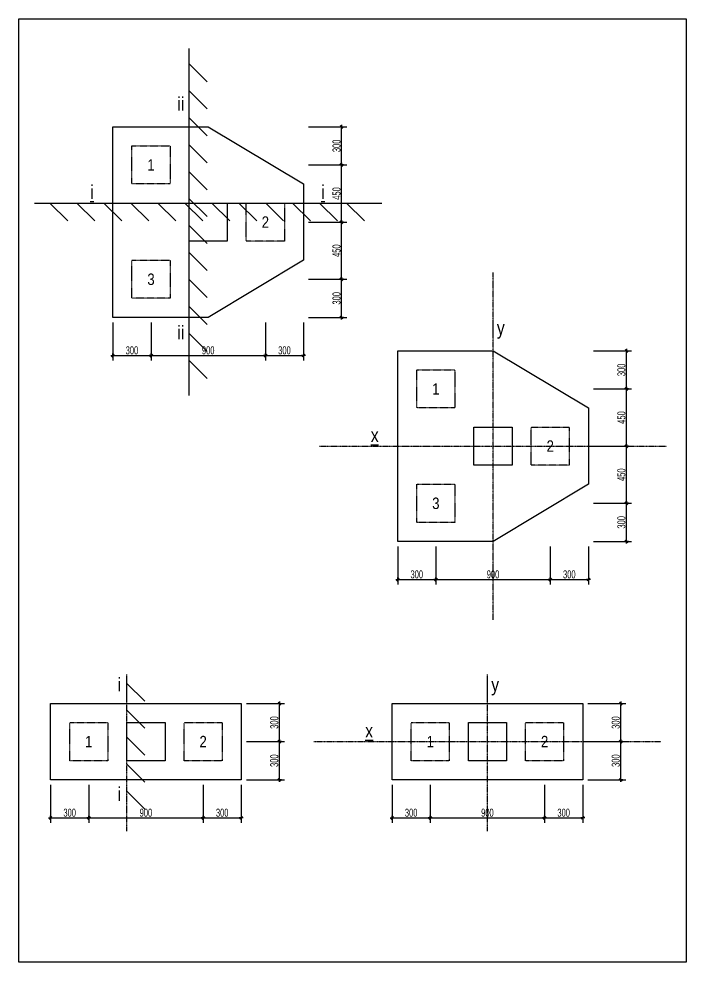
# Model space of a CAD drawing. Extents: x -79995 to 347433, y -157641 to 104789.
# Drawn here: x 322005 to 327255, y 25190 to 32615 of the extents above; entities that cross this region are included whole.
import ezdxf
from ezdxf.enums import TextEntityAlignment as Align

# ---------------------------------------------------------------- set-up
doc = ezdxf.new("R2010")
doc.units = 0
doc.linetypes.add('CENTER', pattern=[50.8, 31.75, -6.35, 6.35, -6.35])
doc.linetypes.add('HIDDEN2', pattern=[0.1875, 0.125, -0.0625])
doc.layers.get('DEFPOINTS').update_dxf_attribs({"linetype": 'CONTINUOUS'})
doc.layers.add('DIM', color=1, linetype='CONTINUOUS')
doc.layers.add('TEXT', color=7, linetype='CONTINUOUS')
doc.styles.add('ARIAL', font='', dxfattribs={"width": 0.75})
doc.styles.add('VNARIALH', font='', dxfattribs={"width": 0.75})
doc.styles.get('ARIAL').set_extended_font_data('RD Arial Narrow E')
doc.styles.get('VNARIALH').set_extended_font_data('RD Arial NarrowH')
doc.dimstyles.new('DIM11', dxfattribs={"dimtxt": 63, "dimasz": 10.5, "dimexe": 40, "dimexo": 40, "dimgap": 7.875, "dimtad": 1, "dimdec": 0, "dimzin": 0, "dimdsep": 46, "dimtxsty": 'ARIAL', "dimblk": 'GACHCHEO', "dimcen": 0.09, "dimclre": 1, "dimclrt": 2, "dimadec": 0, "dimazin": 0, "dimtfac": 1, "dimtdec": 4, "dimtmove": 0, "dimatfit": 0, "dimldrblk": 'GACHCHEO', "dimfxl": 1, "dimtolj": 1, "dimtzin": 0, "dimarcsym": 0})

# ---------------------------------------------------------------- blocks, each defined once
blk = doc.blocks.new('GACHCHEO')
at = {"layer": 'DIM'}
for p, q in [((1.5, 0), (-1.5, 0)), ((0, 1.5), (0, -1.5))]:
    blk.add_line(p, q, dxfattribs=at)
at = {"layer": 'DIM', "color": 3}
blk.add_line((-1, -1), (1, 1), dxfattribs=at)
blk = doc.blocks.new('*D1797')
at = {"layer": 'DEFPOINTS', "color": 0, "transparency": 16777216}
for p in [(324985.6, 28501.7), (325285.6, 28501.7), (325285.6, 28201.7)]:
    blk.add_point(p, dxfattribs=at)
at = {"layer": 'TEXT', "color": 1, "lineweight": -2, "transparency": 16777216}
for p, q in [((324985.6, 28461.7), (324985.6, 28161.7)), ((325285.6, 28461.7), (325285.6, 28161.7))]:
    blk.add_line(p, q, dxfattribs=at)
at = {"layer": 'TEXT', "color": 0, "lineweight": -2, "transparency": 16777216}
blk.add_line((324996.1, 28201.7), (325275.1, 28201.7), dxfattribs=at)
at = {"layer": 'TEXT', "color": 0, "lineweight": -2, "transparency": 16777216, "xscale": 10.5, "yscale": 10.5, "zscale": 10.5, "rotation": 180}
blk.add_blockref('GACHCHEO', (324985.6, 28201.7), dxfattribs=at)
at = {"layer": 'TEXT', "color": 0, "lineweight": -2, "transparency": 16777216, "xscale": 10.5, "yscale": 10.5, "zscale": 10.5}
blk.add_blockref('GACHCHEO', (325285.6, 28201.7), dxfattribs=at)
at = {"layer": 'TEXT', "color": 2, "transparency": 16777216, "insert": (325135.6, 28241.8), "char_height": 63, "attachment_point": 5, "style": 'ARIAL'}
blk.add_mtext('\\A1;300', dxfattribs=at)
blk = doc.blocks.new('*D1798')
at = {"layer": 'DEFPOINTS', "color": 0, "transparency": 16777216}
for p in [(325285.6, 28501.7), (326185.6, 28501.7), (326185.6, 28201.7)]:
    blk.add_point(p, dxfattribs=at)
at = {"layer": 'TEXT', "color": 1, "lineweight": -2, "transparency": 16777216}
for p, q in [((325285.6, 28461.7), (325285.6, 28161.7)), ((326185.6, 28461.7), (326185.6, 28161.7))]:
    blk.add_line(p, q, dxfattribs=at)
at = {"layer": 'TEXT', "color": 0, "lineweight": -2, "transparency": 16777216}
blk.add_line((325296.1, 28201.7), (326175.1, 28201.7), dxfattribs=at)
at = {"layer": 'TEXT', "color": 0, "lineweight": -2, "transparency": 16777216, "xscale": 10.5, "yscale": 10.5, "zscale": 10.5, "rotation": 180}
blk.add_blockref('GACHCHEO', (325285.6, 28201.7), dxfattribs=at)
at = {"layer": 'TEXT', "color": 0, "lineweight": -2, "transparency": 16777216, "xscale": 10.5, "yscale": 10.5, "zscale": 10.5}
blk.add_blockref('GACHCHEO', (326185.6, 28201.7), dxfattribs=at)
at = {"layer": 'TEXT', "color": 2, "transparency": 16777216, "insert": (325735.6, 28241.8), "char_height": 63, "attachment_point": 5, "style": 'ARIAL'}
blk.add_mtext('\\A1;900', dxfattribs=at)
blk = doc.blocks.new('*D1799')
at = {"layer": 'DEFPOINTS', "color": 0, "transparency": 16777216}
for p in [(326185.6, 28501.7), (326485.6, 28501.7), (326485.6, 28201.7)]:
    blk.add_point(p, dxfattribs=at)
at = {"layer": 'TEXT', "color": 1, "lineweight": -2, "transparency": 16777216}
for p, q in [((326185.6, 28461.7), (326185.6, 28161.7)), ((326485.6, 28461.7), (326485.6, 28161.7))]:
    blk.add_line(p, q, dxfattribs=at)
at = {"layer": 'TEXT', "color": 0, "lineweight": -2, "transparency": 16777216}
blk.add_line((326196.1, 28201.7), (326475.1, 28201.7), dxfattribs=at)
at = {"layer": 'TEXT', "color": 0, "lineweight": -2, "transparency": 16777216, "xscale": 10.5, "yscale": 10.5, "zscale": 10.5, "rotation": 180}
blk.add_blockref('GACHCHEO', (326185.6, 28201.7), dxfattribs=at)
at = {"layer": 'TEXT', "color": 0, "lineweight": -2, "transparency": 16777216, "xscale": 10.5, "yscale": 10.5, "zscale": 10.5}
blk.add_blockref('GACHCHEO', (326485.6, 28201.7), dxfattribs=at)
at = {"layer": 'TEXT', "color": 2, "transparency": 16777216, "insert": (326335.6, 28241.8), "char_height": 63, "attachment_point": 5, "style": 'ARIAL'}
blk.add_mtext('\\A1;300', dxfattribs=at)
blk = doc.blocks.new('*D1800')
at = {"layer": 'DEFPOINTS', "color": 0, "transparency": 16777216}
for p in [(326485.6, 28801.7), (326785.6, 28801.7), (326485.6, 28501.7)]:
    blk.add_point(p, dxfattribs=at)
at = {"layer": 'TEXT', "color": 1, "lineweight": -2, "transparency": 16777216}
for p, q in [((326525.6, 28801.7), (326825.6, 28801.7)), ((326525.6, 28501.7), (326825.6, 28501.7))]:
    blk.add_line(p, q, dxfattribs=at)
at = {"layer": 'TEXT', "color": 0, "lineweight": -2, "transparency": 16777216}
blk.add_line((326785.6, 28512.2), (326785.6, 28791.2), dxfattribs=at)
at = {"layer": 'TEXT', "color": 0, "lineweight": -2, "transparency": 16777216, "xscale": 10.5, "yscale": 10.5, "zscale": 10.5}
for p, rotation in [((326785.6, 28801.7), 90), ((326785.6, 28501.7), 270)]:
    blk.add_blockref('GACHCHEO', p, dxfattribs=dict(at, rotation=rotation))
at = {"layer": 'TEXT', "color": 2, "transparency": 16777216, "insert": (326745.6, 28651.7), "char_height": 63, "attachment_point": 5, "rotation": 90, "style": 'ARIAL'}
blk.add_mtext('\\A1;300', dxfattribs=at)
blk = doc.blocks.new('*D1801')
at = {"layer": 'DEFPOINTS', "color": 0, "transparency": 16777216}
for p in [(326485.6, 29251.7), (326785.6, 29251.7), (326485.6, 28801.7)]:
    blk.add_point(p, dxfattribs=at)
at = {"layer": 'TEXT', "color": 1, "lineweight": -2, "transparency": 16777216}
for p, q in [((326525.6, 29251.7), (326825.6, 29251.7)), ((326525.6, 28801.7), (326825.6, 28801.7))]:
    blk.add_line(p, q, dxfattribs=at)
at = {"layer": 'TEXT', "color": 0, "lineweight": -2, "transparency": 16777216}
blk.add_line((326785.6, 28812.2), (326785.6, 29241.2), dxfattribs=at)
at = {"layer": 'TEXT', "color": 0, "lineweight": -2, "transparency": 16777216, "xscale": 10.5, "yscale": 10.5, "zscale": 10.5}
for p, rotation in [((326785.6, 29251.7), 90), ((326785.6, 28801.7), 270)]:
    blk.add_blockref('GACHCHEO', p, dxfattribs=dict(at, rotation=rotation))
at = {"layer": 'TEXT', "color": 2, "transparency": 16777216, "insert": (326745.6, 29026.7), "char_height": 63, "attachment_point": 5, "rotation": 90, "style": 'ARIAL'}
blk.add_mtext('\\A1;450', dxfattribs=at)
blk = doc.blocks.new('*D1802')
at = {"layer": 'DEFPOINTS', "color": 0, "transparency": 16777216}
for p in [(326485.6, 29701.7), (326785.6, 29701.7), (326485.6, 29251.7)]:
    blk.add_point(p, dxfattribs=at)
at = {"layer": 'TEXT', "color": 1, "lineweight": -2, "transparency": 16777216}
for p, q in [((326525.6, 29701.7), (326825.6, 29701.7)), ((326525.6, 29251.7), (326825.6, 29251.7))]:
    blk.add_line(p, q, dxfattribs=at)
at = {"layer": 'TEXT', "color": 0, "lineweight": -2, "transparency": 16777216}
blk.add_line((326785.6, 29262.2), (326785.6, 29691.2), dxfattribs=at)
at = {"layer": 'TEXT', "color": 0, "lineweight": -2, "transparency": 16777216, "xscale": 10.5, "yscale": 10.5, "zscale": 10.5}
for p, rotation in [((326785.6, 29701.7), 90), ((326785.6, 29251.7), 270)]:
    blk.add_blockref('GACHCHEO', p, dxfattribs=dict(at, rotation=rotation))
at = {"layer": 'TEXT', "color": 2, "transparency": 16777216, "insert": (326745.6, 29476.7), "char_height": 63, "attachment_point": 5, "rotation": 90, "style": 'ARIAL'}
blk.add_mtext('\\A1;450', dxfattribs=at)
blk = doc.blocks.new('*D1803')
at = {"layer": 'DEFPOINTS', "color": 0, "transparency": 16777216}
for p in [(326485.6, 30001.7), (326785.6, 30001.7), (326485.6, 29701.7)]:
    blk.add_point(p, dxfattribs=at)
at = {"layer": 'TEXT', "color": 1, "lineweight": -2, "transparency": 16777216}
for p, q in [((326525.6, 30001.7), (326825.6, 30001.7)), ((326525.6, 29701.7), (326825.6, 29701.7))]:
    blk.add_line(p, q, dxfattribs=at)
at = {"layer": 'TEXT', "color": 0, "lineweight": -2, "transparency": 16777216}
blk.add_line((326785.6, 29712.2), (326785.6, 29991.2), dxfattribs=at)
at = {"layer": 'TEXT', "color": 0, "lineweight": -2, "transparency": 16777216, "xscale": 10.5, "yscale": 10.5, "zscale": 10.5}
for p, rotation in [((326785.6, 30001.7), 90), ((326785.6, 29701.7), 270)]:
    blk.add_blockref('GACHCHEO', p, dxfattribs=dict(at, rotation=rotation))
at = {"layer": 'TEXT', "color": 2, "transparency": 16777216, "insert": (326745.6, 29851.7), "char_height": 63, "attachment_point": 5, "rotation": 90, "style": 'ARIAL'}
blk.add_mtext('\\A1;300', dxfattribs=at)
blk = doc.blocks.new('*D1804')
at = {"layer": 'DEFPOINTS', "color": 0, "transparency": 16777216}
for p in [(322744.5, 30265.2), (323044.5, 30265.2), (323044.5, 29965.2)]:
    blk.add_point(p, dxfattribs=at)
at = {"layer": 'TEXT', "color": 1, "lineweight": -2, "transparency": 16777216}
for p, q in [((322744.5, 30225.2), (322744.5, 29925.2)), ((323044.5, 30225.2), (323044.5, 29925.2))]:
    blk.add_line(p, q, dxfattribs=at)
at = {"layer": 'TEXT', "color": 0, "lineweight": -2, "transparency": 16777216}
blk.add_line((322755, 29965.2), (323034, 29965.2), dxfattribs=at)
at = {"layer": 'TEXT', "color": 0, "lineweight": -2, "transparency": 16777216, "xscale": 10.5, "yscale": 10.5, "zscale": 10.5, "rotation": 180}
blk.add_blockref('GACHCHEO', (322744.5, 29965.2), dxfattribs=at)
at = {"layer": 'TEXT', "color": 0, "lineweight": -2, "transparency": 16777216, "xscale": 10.5, "yscale": 10.5, "zscale": 10.5}
blk.add_blockref('GACHCHEO', (323044.5, 29965.2), dxfattribs=at)
at = {"layer": 'TEXT', "color": 2, "transparency": 16777216, "insert": (322894.5, 30005.2), "char_height": 63, "attachment_point": 5, "style": 'ARIAL'}
blk.add_mtext('\\A1;300', dxfattribs=at)
blk = doc.blocks.new('*D1805')
at = {"layer": 'DEFPOINTS', "color": 0, "transparency": 16777216}
for p in [(323044.5, 30265.2), (323944.5, 30265.2), (323944.5, 29965.2)]:
    blk.add_point(p, dxfattribs=at)
at = {"layer": 'TEXT', "color": 1, "lineweight": -2, "transparency": 16777216}
for p, q in [((323044.5, 30225.2), (323044.5, 29925.2)), ((323944.5, 30225.2), (323944.5, 29925.2))]:
    blk.add_line(p, q, dxfattribs=at)
at = {"layer": 'TEXT', "color": 0, "lineweight": -2, "transparency": 16777216}
blk.add_line((323055, 29965.2), (323934, 29965.2), dxfattribs=at)
at = {"layer": 'TEXT', "color": 0, "lineweight": -2, "transparency": 16777216, "xscale": 10.5, "yscale": 10.5, "zscale": 10.5, "rotation": 180}
blk.add_blockref('GACHCHEO', (323044.5, 29965.2), dxfattribs=at)
at = {"layer": 'TEXT', "color": 0, "lineweight": -2, "transparency": 16777216, "xscale": 10.5, "yscale": 10.5, "zscale": 10.5}
blk.add_blockref('GACHCHEO', (323944.5, 29965.2), dxfattribs=at)
at = {"layer": 'TEXT', "color": 2, "transparency": 16777216, "insert": (323494.5, 30005.2), "char_height": 63, "attachment_point": 5, "style": 'ARIAL'}
blk.add_mtext('\\A1;900', dxfattribs=at)
blk = doc.blocks.new('*D1806')
at = {"layer": 'DEFPOINTS', "color": 0, "transparency": 16777216}
for p in [(323944.5, 30265.2), (324244.5, 30265.2), (324244.5, 29965.2)]:
    blk.add_point(p, dxfattribs=at)
at = {"layer": 'TEXT', "color": 1, "lineweight": -2, "transparency": 16777216}
for p, q in [((323944.5, 30225.2), (323944.5, 29925.2)), ((324244.5, 30225.2), (324244.5, 29925.2))]:
    blk.add_line(p, q, dxfattribs=at)
at = {"layer": 'TEXT', "color": 0, "lineweight": -2, "transparency": 16777216}
blk.add_line((323955, 29965.2), (324234, 29965.2), dxfattribs=at)
at = {"layer": 'TEXT', "color": 0, "lineweight": -2, "transparency": 16777216, "xscale": 10.5, "yscale": 10.5, "zscale": 10.5, "rotation": 180}
blk.add_blockref('GACHCHEO', (323944.5, 29965.2), dxfattribs=at)
at = {"layer": 'TEXT', "color": 0, "lineweight": -2, "transparency": 16777216, "xscale": 10.5, "yscale": 10.5, "zscale": 10.5}
blk.add_blockref('GACHCHEO', (324244.5, 29965.2), dxfattribs=at)
at = {"layer": 'TEXT', "color": 2, "transparency": 16777216, "insert": (324094.5, 30005.2), "char_height": 63, "attachment_point": 5, "style": 'ARIAL'}
blk.add_mtext('\\A1;300', dxfattribs=at)
blk = doc.blocks.new('*D1807')
at = {"layer": 'DEFPOINTS', "color": 0, "transparency": 16777216}
for p in [(324244.5, 30565.2), (324544.5, 30565.2), (324244.5, 30265.2)]:
    blk.add_point(p, dxfattribs=at)
at = {"layer": 'TEXT', "color": 1, "lineweight": -2, "transparency": 16777216}
for p, q in [((324284.5, 30565.2), (324584.5, 30565.2)), ((324284.5, 30265.2), (324584.5, 30265.2))]:
    blk.add_line(p, q, dxfattribs=at)
at = {"layer": 'TEXT', "color": 0, "lineweight": -2, "transparency": 16777216}
blk.add_line((324544.5, 30275.7), (324544.5, 30554.7), dxfattribs=at)
at = {"layer": 'TEXT', "color": 0, "lineweight": -2, "transparency": 16777216, "xscale": 10.5, "yscale": 10.5, "zscale": 10.5}
for p, rotation in [((324544.5, 30565.2), 90), ((324544.5, 30265.2), 270)]:
    blk.add_blockref('GACHCHEO', p, dxfattribs=dict(at, rotation=rotation))
at = {"layer": 'TEXT', "color": 2, "transparency": 16777216, "insert": (324504.4, 30415.2), "char_height": 63, "attachment_point": 5, "rotation": 90, "style": 'ARIAL'}
blk.add_mtext('\\A1;300', dxfattribs=at)
blk = doc.blocks.new('*D1808')
at = {"layer": 'DEFPOINTS', "color": 0, "transparency": 16777216}
for p in [(324244.5, 31015.2), (324544.5, 31015.2), (324244.5, 30565.2)]:
    blk.add_point(p, dxfattribs=at)
at = {"layer": 'TEXT', "color": 1, "lineweight": -2, "transparency": 16777216}
for p, q in [((324284.5, 31015.2), (324584.5, 31015.2)), ((324284.5, 30565.2), (324584.5, 30565.2))]:
    blk.add_line(p, q, dxfattribs=at)
at = {"layer": 'TEXT', "color": 0, "lineweight": -2, "transparency": 16777216}
blk.add_line((324544.5, 30575.7), (324544.5, 31004.7), dxfattribs=at)
at = {"layer": 'TEXT', "color": 0, "lineweight": -2, "transparency": 16777216, "xscale": 10.5, "yscale": 10.5, "zscale": 10.5}
for p, rotation in [((324544.5, 31015.2), 90), ((324544.5, 30565.2), 270)]:
    blk.add_blockref('GACHCHEO', p, dxfattribs=dict(at, rotation=rotation))
at = {"layer": 'TEXT', "color": 2, "transparency": 16777216, "insert": (324504.4, 30790.2), "char_height": 63, "attachment_point": 5, "rotation": 90, "style": 'ARIAL'}
blk.add_mtext('\\A1;450', dxfattribs=at)
blk = doc.blocks.new('*D1809')
at = {"layer": 'DEFPOINTS', "color": 0, "transparency": 16777216}
for p in [(324244.5, 31465.2), (324544.5, 31465.2), (324244.5, 31015.2)]:
    blk.add_point(p, dxfattribs=at)
at = {"layer": 'TEXT', "color": 1, "lineweight": -2, "transparency": 16777216}
for p, q in [((324284.5, 31465.2), (324584.5, 31465.2)), ((324284.5, 31015.2), (324584.5, 31015.2))]:
    blk.add_line(p, q, dxfattribs=at)
at = {"layer": 'TEXT', "color": 0, "lineweight": -2, "transparency": 16777216}
blk.add_line((324544.5, 31025.7), (324544.5, 31454.7), dxfattribs=at)
at = {"layer": 'TEXT', "color": 0, "lineweight": -2, "transparency": 16777216, "xscale": 10.5, "yscale": 10.5, "zscale": 10.5}
for p, rotation in [((324544.5, 31465.2), 90), ((324544.5, 31015.2), 270)]:
    blk.add_blockref('GACHCHEO', p, dxfattribs=dict(at, rotation=rotation))
at = {"layer": 'TEXT', "color": 2, "transparency": 16777216, "insert": (324504.4, 31240.2), "char_height": 63, "attachment_point": 5, "rotation": 90, "style": 'ARIAL'}
blk.add_mtext('\\A1;450', dxfattribs=at)
blk = doc.blocks.new('*D1810')
at = {"layer": 'DEFPOINTS', "color": 0, "transparency": 16777216}
for p in [(324244.5, 31765.2), (324544.5, 31765.2), (324244.5, 31465.2)]:
    blk.add_point(p, dxfattribs=at)
at = {"layer": 'TEXT', "color": 1, "lineweight": -2, "transparency": 16777216}
for p, q in [((324284.5, 31765.2), (324584.5, 31765.2)), ((324284.5, 31465.2), (324584.5, 31465.2))]:
    blk.add_line(p, q, dxfattribs=at)
at = {"layer": 'TEXT', "color": 0, "lineweight": -2, "transparency": 16777216}
blk.add_line((324544.5, 31475.7), (324544.5, 31754.7), dxfattribs=at)
at = {"layer": 'TEXT', "color": 0, "lineweight": -2, "transparency": 16777216, "xscale": 10.5, "yscale": 10.5, "zscale": 10.5}
for p, rotation in [((324544.5, 31765.2), 90), ((324544.5, 31465.2), 270)]:
    blk.add_blockref('GACHCHEO', p, dxfattribs=dict(at, rotation=rotation))
at = {"layer": 'TEXT', "color": 2, "transparency": 16777216, "insert": (324504.4, 31615.2), "char_height": 63, "attachment_point": 5, "rotation": 90, "style": 'ARIAL'}
blk.add_mtext('\\A1;300', dxfattribs=at)
blk = doc.blocks.new('*U1784')
at = {"layer": 'TEXT'}
blk.add_line((-70.7, 70.7), (70.7, -70.7), dxfattribs=at)
blk = doc.blocks.new('*U1785')
at = {"layer": 'TEXT', "color": 0, "linetype": 'ByBlock', "lineweight": -2, "transparency": 16777216}
for p in [(0, 0), (212.1, 0), (424.3, 0), (636.4, 0), (848.5, 0), (1060.7, 0), (1272.8, 0), (1484.9, 0), (1697.1, 0), (1909.2, 0), (2121.3, 0), (2333.5, 0)]:
    blk.add_blockref('*U1784', p, dxfattribs=at)
blk = doc.blocks.new('*U1786')
at = {"layer": 'TEXT'}
blk.add_line((-70.7, 70.7), (70.7, -70.7), dxfattribs=at)
blk = doc.blocks.new('*U1787')
at = {"layer": 'TEXT', "color": 0, "linetype": 'ByBlock', "lineweight": -2, "transparency": 16777216}
for p in [(0, 0), (212.1, 0), (424.3, 0), (636.4, 0), (848.5, 0), (1060.7, 0), (1272.8, 0), (1484.9, 0), (1697.1, 0), (1909.2, 0), (2121.3, 0), (2333.5, 0)]:
    blk.add_blockref('*U1786', p, dxfattribs=at)
blk = doc.blocks.new('*D1831')
at = {"layer": 'DEFPOINTS', "color": 0, "transparency": 16777216}
for p in [(324941.3, 26625.7), (325241.3, 26625.7), (325241.3, 26325.7)]:
    blk.add_point(p, dxfattribs=at)
at = {"layer": 'TEXT', "color": 1, "lineweight": -2, "transparency": 16777216}
for p, q in [((324941.3, 26585.7), (324941.3, 26285.7)), ((325241.3, 26585.7), (325241.3, 26285.7))]:
    blk.add_line(p, q, dxfattribs=at)
at = {"layer": 'TEXT', "color": 0, "lineweight": -2, "transparency": 16777216}
blk.add_line((324951.8, 26325.7), (325230.8, 26325.7), dxfattribs=at)
at = {"layer": 'TEXT', "color": 0, "lineweight": -2, "transparency": 16777216, "xscale": 10.5, "yscale": 10.5, "zscale": 10.5, "rotation": 180}
blk.add_blockref('GACHCHEO', (324941.3, 26325.7), dxfattribs=at)
at = {"layer": 'TEXT', "color": 0, "lineweight": -2, "transparency": 16777216, "xscale": 10.5, "yscale": 10.5, "zscale": 10.5}
blk.add_blockref('GACHCHEO', (325241.3, 26325.7), dxfattribs=at)
at = {"layer": 'TEXT', "color": 2, "transparency": 16777216, "insert": (325091.3, 26365.7), "char_height": 63, "attachment_point": 5, "style": 'ARIAL'}
blk.add_mtext('\\A1;300', dxfattribs=at)
blk = doc.blocks.new('*D1832')
at = {"layer": 'DEFPOINTS', "color": 0, "transparency": 16777216}
for p in [(325241.3, 26625.7), (326141.3, 26625.7), (326141.3, 26325.7)]:
    blk.add_point(p, dxfattribs=at)
at = {"layer": 'TEXT', "color": 1, "lineweight": -2, "transparency": 16777216}
for p, q in [((325241.3, 26585.7), (325241.3, 26285.7)), ((326141.3, 26585.7), (326141.3, 26285.7))]:
    blk.add_line(p, q, dxfattribs=at)
at = {"layer": 'TEXT', "color": 0, "lineweight": -2, "transparency": 16777216}
blk.add_line((325251.8, 26325.7), (326130.8, 26325.7), dxfattribs=at)
at = {"layer": 'TEXT', "color": 0, "lineweight": -2, "transparency": 16777216, "xscale": 10.5, "yscale": 10.5, "zscale": 10.5, "rotation": 180}
blk.add_blockref('GACHCHEO', (325241.3, 26325.7), dxfattribs=at)
at = {"layer": 'TEXT', "color": 0, "lineweight": -2, "transparency": 16777216, "xscale": 10.5, "yscale": 10.5, "zscale": 10.5}
blk.add_blockref('GACHCHEO', (326141.3, 26325.7), dxfattribs=at)
at = {"layer": 'TEXT', "color": 2, "transparency": 16777216, "insert": (325691.3, 26365.7), "char_height": 63, "attachment_point": 5, "style": 'ARIAL'}
blk.add_mtext('\\A1;900', dxfattribs=at)
blk = doc.blocks.new('*D1833')
at = {"layer": 'DEFPOINTS', "color": 0, "transparency": 16777216}
for p in [(326141.3, 26625.7), (326441.3, 26625.7), (326441.3, 26325.7)]:
    blk.add_point(p, dxfattribs=at)
at = {"layer": 'TEXT', "color": 1, "lineweight": -2, "transparency": 16777216}
for p, q in [((326141.3, 26585.7), (326141.3, 26285.7)), ((326441.3, 26585.7), (326441.3, 26285.7))]:
    blk.add_line(p, q, dxfattribs=at)
at = {"layer": 'TEXT', "color": 0, "lineweight": -2, "transparency": 16777216}
blk.add_line((326151.8, 26325.7), (326430.8, 26325.7), dxfattribs=at)
at = {"layer": 'TEXT', "color": 0, "lineweight": -2, "transparency": 16777216, "xscale": 10.5, "yscale": 10.5, "zscale": 10.5, "rotation": 180}
blk.add_blockref('GACHCHEO', (326141.3, 26325.7), dxfattribs=at)
at = {"layer": 'TEXT', "color": 0, "lineweight": -2, "transparency": 16777216, "xscale": 10.5, "yscale": 10.5, "zscale": 10.5}
blk.add_blockref('GACHCHEO', (326441.3, 26325.7), dxfattribs=at)
at = {"layer": 'TEXT', "color": 2, "transparency": 16777216, "insert": (326291.3, 26365.7), "char_height": 63, "attachment_point": 5, "style": 'ARIAL'}
blk.add_mtext('\\A1;300', dxfattribs=at)
blk = doc.blocks.new('*D1834')
at = {"layer": 'DEFPOINTS', "color": 0, "transparency": 16777216}
for p in [(326441.3, 26925.7), (326741.3, 26925.7), (326441.3, 26625.7)]:
    blk.add_point(p, dxfattribs=at)
at = {"layer": 'TEXT', "color": 1, "lineweight": -2, "transparency": 16777216}
for p, q in [((326481.3, 26925.7), (326781.3, 26925.7)), ((326481.3, 26625.7), (326781.3, 26625.7))]:
    blk.add_line(p, q, dxfattribs=at)
at = {"layer": 'TEXT', "color": 0, "lineweight": -2, "transparency": 16777216}
blk.add_line((326741.3, 26636.2), (326741.3, 26915.2), dxfattribs=at)
at = {"layer": 'TEXT', "color": 0, "lineweight": -2, "transparency": 16777216, "xscale": 10.5, "yscale": 10.5, "zscale": 10.5}
for p, rotation in [((326741.3, 26925.7), 90), ((326741.3, 26625.7), 270)]:
    blk.add_blockref('GACHCHEO', p, dxfattribs=dict(at, rotation=rotation))
at = {"layer": 'TEXT', "color": 2, "transparency": 16777216, "insert": (326701.3, 26775.7), "char_height": 63, "attachment_point": 5, "rotation": 90, "style": 'ARIAL'}
blk.add_mtext('\\A1;300', dxfattribs=at)
blk = doc.blocks.new('*D1835')
at = {"layer": 'DEFPOINTS', "color": 0, "transparency": 16777216}
for p in [(326441.3, 27225.7), (326741.3, 27225.7), (326441.3, 26925.7)]:
    blk.add_point(p, dxfattribs=at)
at = {"layer": 'TEXT', "color": 1, "lineweight": -2, "transparency": 16777216}
for p, q in [((326481.3, 27225.7), (326781.3, 27225.7)), ((326481.3, 26925.7), (326781.3, 26925.7))]:
    blk.add_line(p, q, dxfattribs=at)
at = {"layer": 'TEXT', "color": 0, "lineweight": -2, "transparency": 16777216}
blk.add_line((326741.3, 26936.2), (326741.3, 27215.2), dxfattribs=at)
at = {"layer": 'TEXT', "color": 0, "lineweight": -2, "transparency": 16777216, "xscale": 10.5, "yscale": 10.5, "zscale": 10.5}
for p, rotation in [((326741.3, 27225.7), 90), ((326741.3, 26925.7), 270)]:
    blk.add_blockref('GACHCHEO', p, dxfattribs=dict(at, rotation=rotation))
at = {"layer": 'TEXT', "color": 2, "transparency": 16777216, "insert": (326701.3, 27075.7), "char_height": 63, "attachment_point": 5, "rotation": 90, "style": 'ARIAL'}
blk.add_mtext('\\A1;300', dxfattribs=at)
blk = doc.blocks.new('*D1836')
at = {"layer": 'DEFPOINTS', "color": 0, "transparency": 16777216}
for p in [(322254.6, 26625.7), (322554.6, 26625.7), (322554.6, 26325.7)]:
    blk.add_point(p, dxfattribs=at)
at = {"layer": 'TEXT', "color": 1, "lineweight": -2, "transparency": 16777216}
for p, q in [((322254.6, 26585.7), (322254.6, 26285.7)), ((322554.6, 26585.7), (322554.6, 26285.7))]:
    blk.add_line(p, q, dxfattribs=at)
at = {"layer": 'TEXT', "color": 0, "lineweight": -2, "transparency": 16777216}
blk.add_line((322265.1, 26325.7), (322544.1, 26325.7), dxfattribs=at)
at = {"layer": 'TEXT', "color": 0, "lineweight": -2, "transparency": 16777216, "xscale": 10.5, "yscale": 10.5, "zscale": 10.5, "rotation": 180}
blk.add_blockref('GACHCHEO', (322254.6, 26325.7), dxfattribs=at)
at = {"layer": 'TEXT', "color": 0, "lineweight": -2, "transparency": 16777216, "xscale": 10.5, "yscale": 10.5, "zscale": 10.5}
blk.add_blockref('GACHCHEO', (322554.6, 26325.7), dxfattribs=at)
at = {"layer": 'TEXT', "color": 2, "transparency": 16777216, "insert": (322404.6, 26365.7), "char_height": 63, "attachment_point": 5, "style": 'ARIAL'}
blk.add_mtext('\\A1;300', dxfattribs=at)
blk = doc.blocks.new('*D1837')
at = {"layer": 'DEFPOINTS', "color": 0, "transparency": 16777216}
for p in [(322554.6, 26625.7), (323454.6, 26625.7), (323454.6, 26325.7)]:
    blk.add_point(p, dxfattribs=at)
at = {"layer": 'TEXT', "color": 1, "lineweight": -2, "transparency": 16777216}
for p, q in [((322554.6, 26585.7), (322554.6, 26285.7)), ((323454.6, 26585.7), (323454.6, 26285.7))]:
    blk.add_line(p, q, dxfattribs=at)
at = {"layer": 'TEXT', "color": 0, "lineweight": -2, "transparency": 16777216}
blk.add_line((322565.1, 26325.7), (323444.1, 26325.7), dxfattribs=at)
at = {"layer": 'TEXT', "color": 0, "lineweight": -2, "transparency": 16777216, "xscale": 10.5, "yscale": 10.5, "zscale": 10.5, "rotation": 180}
blk.add_blockref('GACHCHEO', (322554.6, 26325.7), dxfattribs=at)
at = {"layer": 'TEXT', "color": 0, "lineweight": -2, "transparency": 16777216, "xscale": 10.5, "yscale": 10.5, "zscale": 10.5}
blk.add_blockref('GACHCHEO', (323454.6, 26325.7), dxfattribs=at)
at = {"layer": 'TEXT', "color": 2, "transparency": 16777216, "insert": (323004.6, 26365.7), "char_height": 63, "attachment_point": 5, "style": 'ARIAL'}
blk.add_mtext('\\A1;900', dxfattribs=at)
blk = doc.blocks.new('*D1838')
at = {"layer": 'DEFPOINTS', "color": 0, "transparency": 16777216}
for p in [(323454.6, 26625.7), (323754.6, 26625.7), (323754.6, 26325.7)]:
    blk.add_point(p, dxfattribs=at)
at = {"layer": 'TEXT', "color": 1, "lineweight": -2, "transparency": 16777216}
for p, q in [((323454.6, 26585.7), (323454.6, 26285.7)), ((323754.6, 26585.7), (323754.6, 26285.7))]:
    blk.add_line(p, q, dxfattribs=at)
at = {"layer": 'TEXT', "color": 0, "lineweight": -2, "transparency": 16777216}
blk.add_line((323465.1, 26325.7), (323744.1, 26325.7), dxfattribs=at)
at = {"layer": 'TEXT', "color": 0, "lineweight": -2, "transparency": 16777216, "xscale": 10.5, "yscale": 10.5, "zscale": 10.5, "rotation": 180}
blk.add_blockref('GACHCHEO', (323454.6, 26325.7), dxfattribs=at)
at = {"layer": 'TEXT', "color": 0, "lineweight": -2, "transparency": 16777216, "xscale": 10.5, "yscale": 10.5, "zscale": 10.5}
blk.add_blockref('GACHCHEO', (323754.6, 26325.7), dxfattribs=at)
at = {"layer": 'TEXT', "color": 2, "transparency": 16777216, "insert": (323604.6, 26365.7), "char_height": 63, "attachment_point": 5, "style": 'ARIAL'}
blk.add_mtext('\\A1;300', dxfattribs=at)
blk = doc.blocks.new('*D1839')
at = {"layer": 'DEFPOINTS', "color": 0, "transparency": 16777216}
for p in [(323754.6, 26925.7), (324054.6, 26925.7), (323754.6, 26625.7)]:
    blk.add_point(p, dxfattribs=at)
at = {"layer": 'TEXT', "color": 1, "lineweight": -2, "transparency": 16777216}
for p, q in [((323794.6, 26925.7), (324094.6, 26925.7)), ((323794.6, 26625.7), (324094.6, 26625.7))]:
    blk.add_line(p, q, dxfattribs=at)
at = {"layer": 'TEXT', "color": 0, "lineweight": -2, "transparency": 16777216}
blk.add_line((324054.6, 26636.2), (324054.6, 26915.2), dxfattribs=at)
at = {"layer": 'TEXT', "color": 0, "lineweight": -2, "transparency": 16777216, "xscale": 10.5, "yscale": 10.5, "zscale": 10.5}
for p, rotation in [((324054.6, 26925.7), 90), ((324054.6, 26625.7), 270)]:
    blk.add_blockref('GACHCHEO', p, dxfattribs=dict(at, rotation=rotation))
at = {"layer": 'TEXT', "color": 2, "transparency": 16777216, "insert": (324014.6, 26775.7), "char_height": 63, "attachment_point": 5, "rotation": 90, "style": 'ARIAL'}
blk.add_mtext('\\A1;300', dxfattribs=at)
blk = doc.blocks.new('*D1840')
at = {"layer": 'DEFPOINTS', "color": 0, "transparency": 16777216}
for p in [(323754.6, 27225.7), (324054.6, 27225.7), (323754.6, 26925.7)]:
    blk.add_point(p, dxfattribs=at)
at = {"layer": 'TEXT', "color": 1, "lineweight": -2, "transparency": 16777216}
for p, q in [((323794.6, 27225.7), (324094.6, 27225.7)), ((323794.6, 26925.7), (324094.6, 26925.7))]:
    blk.add_line(p, q, dxfattribs=at)
at = {"layer": 'TEXT', "color": 0, "lineweight": -2, "transparency": 16777216}
blk.add_line((324054.6, 26936.2), (324054.6, 27215.2), dxfattribs=at)
at = {"layer": 'TEXT', "color": 0, "lineweight": -2, "transparency": 16777216, "xscale": 10.5, "yscale": 10.5, "zscale": 10.5}
for p, rotation in [((324054.6, 27225.7), 90), ((324054.6, 26925.7), 270)]:
    blk.add_blockref('GACHCHEO', p, dxfattribs=dict(at, rotation=rotation))
at = {"layer": 'TEXT', "color": 2, "transparency": 16777216, "insert": (324014.6, 27075.7), "char_height": 63, "attachment_point": 5, "rotation": 90, "style": 'ARIAL'}
blk.add_mtext('\\A1;300', dxfattribs=at)
blk = doc.blocks.new('*U1788')
at = {"layer": 'TEXT'}
blk.add_line((-70.7, 70.7), (70.7, -70.7), dxfattribs=at)
blk = doc.blocks.new('*U1789')
at = {"layer": 'TEXT', "color": 0, "linetype": 'ByBlock', "lineweight": -2, "transparency": 16777216}
for p in [(0, 0), (212.1, 0), (424.3, 0), (636.4, 0), (848.5, 0)]:
    blk.add_blockref('*U1788', p, dxfattribs=at)

msp = doc.modelspace()

# ---------------------------------------------------------------- linework, layer by layer
at = {"layer": 'TEXT'}
for p, q in [((323344.485, 29648.981), (323344.485, 32381.387)), ((322128.282, 31165.184), (324860.688, 31165.184))]:
    msp.add_line(p, q, dxfattribs=at)
at = {"layer": 'TEXT', "linetype": 'CENTER', "ltscale": 0.2}
for p, q in [((325735.63, 27885.547), (325735.63, 30617.953)), ((324369.427, 29251.75), (327101.833, 29251.75)), ((322854.644, 26221.833), (322854.644, 27453.116)), ((325691.342, 26221.833), (325691.342, 27453.116)), ((324325.139, 26925.679), (327057.545, 26925.679))]:
    msp.add_line(p, q, dxfattribs=at)
at = {"layer": 'TEXT', "color": 4}
for p, q in [((325735.63, 30101.75), (325735.63, 30245.75)), ((322854.644, 27294.181), (322854.644, 27438.181)), ((325691.342, 27294.181), (325691.342, 27438.181))]:
    msp.add_line(p, q, dxfattribs=at)
at = {"layer": 'TEXT'}
msp.add_lwpolyline([(322004.875, 25189.845), (322004.875, 32614.845), (327254.875, 32614.845), (327254.875, 25189.845)], close=True, dxfattribs=at)
at = {"layer": 'TEXT', "color": 7}
for points in [[(323494.485, 31765.184), (324244.485, 31315.184), (324244.485, 30715.184), (323494.485, 30265.184), (322744.485, 30265.184), (322744.485, 31765.184), (323494.485, 31765.184)], [(325735.63, 30001.75), (326485.63, 29551.75), (326485.63, 28951.75), (325735.63, 28501.75), (324985.63, 28501.75), (324985.63, 30001.75), (325735.63, 30001.75)], [(322254.644, 26625.679), (322254.644, 27225.679), (323754.644, 27225.679), (323754.644, 26625.679), (322254.644, 26625.679)], [(324941.342, 26625.679), (324941.342, 27225.679), (326441.342, 27225.679), (326441.342, 26625.679), (324941.342, 26625.679)]]:
    msp.add_lwpolyline(points, dxfattribs=at)
at = {"layer": 'TEXT', "color": 3, "linetype": 'HIDDEN2'}
for points in [[(322894.485, 31315.184), (322894.485, 31615.184), (323194.485, 31615.184), (323194.485, 31315.184), (322894.485, 31315.184)], [(323794.485, 30865.184), (323794.485, 31165.184), (324094.485, 31165.184), (324094.485, 30865.184), (323794.485, 30865.184)], [(322894.485, 30415.184), (322894.485, 30715.184), (323194.485, 30715.184), (323194.485, 30415.184), (322894.485, 30415.184)], [(325135.63, 29551.75), (325135.63, 29851.75), (325435.63, 29851.75), (325435.63, 29551.75), (325135.63, 29551.75)], [(326035.63, 29101.75), (326035.63, 29401.75), (326335.63, 29401.75), (326335.63, 29101.75), (326035.63, 29101.75)], [(325135.63, 28651.75), (325135.63, 28951.75), (325435.63, 28951.75), (325435.63, 28651.75), (325135.63, 28651.75)], [(322404.644, 26775.679), (322404.644, 27075.679), (322704.644, 27075.679), (322704.644, 26775.679), (322404.644, 26775.679)], [(323304.644, 26775.679), (323304.644, 27075.679), (323604.644, 27075.679), (323604.644, 26775.679), (323304.644, 26775.679)], [(325091.342, 26775.679), (325091.342, 27075.679), (325391.342, 27075.679), (325391.342, 26775.679), (325091.342, 26775.679)], [(325991.342, 26775.679), (325991.342, 27075.679), (326291.342, 27075.679), (326291.342, 26775.679), (325991.342, 26775.679)]]:
    msp.add_lwpolyline(points, dxfattribs=at)
at = {"layer": 'TEXT', "color": 5}
for points in [[(323344.485, 30865.184), (323344.485, 31165.184), (323644.485, 31165.184), (323644.485, 30865.184), (323344.485, 30865.184)], [(325585.63, 29101.75), (325585.63, 29401.75), (325885.63, 29401.75), (325885.63, 29101.75), (325585.63, 29101.75)], [(322854.644, 26775.679), (322854.644, 27075.679), (323154.644, 27075.679), (323154.644, 26775.679), (322854.644, 26775.679)], [(325541.342, 26775.679), (325541.342, 27075.679), (325841.342, 27075.679), (325841.342, 26775.679), (325541.342, 26775.679)]]:
    msp.add_lwpolyline(points, dxfattribs=at)

# ---------------------------------------------------------------- block references
at = {"layer": 'TEXT', "xscale": -1, "rotation": 90}
for name, p in [('*U1787', (323415.196, 32189.375)), ('*U1789', (322925.354, 27313.474))]:
    msp.add_blockref(name, p, dxfattribs=at)
at = {"layer": 'TEXT'}
msp.add_blockref('*U1785', (322320.294, 31094.473), dxfattribs=at)

# ---------------------------------------------------------------- texts
at = {"layer": 'TEXT', "color": 4, "style": 'VNARIALH'}
for s, p in [('ii', (323251.477, 31892.184)), ('ii', (323251.477, 30092.184)), ('y', (325765.63, 30128.75)), ('i', (322781.172, 27321.181)), ('y', (325721.342, 27321.181)), ('i', (322781.172, 26459.349))]:
    msp.add_text(s, height=108, dxfattribs=at).set_placement(p)
at = {"layer": 'TEXT', "color": 2, "style": 'VNARIALH'}
for s, p in [('1', (323044.485, 31420.184)), ('2', (323944.485, 30970.184)), ('3', (323044.485, 30520.184)), ('1', (325285.63, 29656.75)), ('2', (326185.63, 29206.75)), ('3', (325285.63, 28756.75)), ('1', (322554.644, 26880.679)), ('2', (323454.644, 26880.679)), ('1', (325241.342, 26880.679)), ('2', (326141.342, 26880.679))]:
    msp.add_text(s, height=90, dxfattribs=at).set_placement(p, align=Align.CENTER)
at = {"layer": 'TEXT', "color": 4, "style": 'VNARIALH'}
for s, p in [('%%Ui', (322594.485, 31165.184)), ('%%Ui', (324411.107, 31165.184)), ('%%Ux', (324835.63, 29251.75)), ('%%Ux', (324791.342, 26925.679))]:
    msp.add_text(s, height=108, dxfattribs=at).set_placement(p, align=Align.BOTTOM_RIGHT)

# ---------------------------------------------------------------- dimensions: what is measured, and where the dimension line sits
at = {"layer": 'TEXT', "color": 1}
for p1, p2, text, picture, middle in [((324244.485, 31465.184), (324244.485, 31765.184), '300', '*D1810', (324504.423, 31615.184)), ((324244.485, 31015.184), (324244.485, 31465.184), '450', '*D1809', (324504.444, 31240.184)), ((324244.485, 30565.184), (324244.485, 31015.184), '450', '*D1808', (324504.444, 30790.184)), ((324244.485, 30265.184), (324244.485, 30565.184), '300', '*D1807', (324504.423, 30415.184)), ((322744.485, 30265.184), (323044.485, 30265.184), '300', '*D1804', (322894.485, 30005.247)), ((323044.485, 30265.184), (323944.485, 30265.184), '900', '*D1805', (323494.485, 30005.225)), ((323944.485, 30265.184), (324244.485, 30265.184), '300', '*D1806', (324094.485, 30005.247)), ((326485.63, 29701.75), (326485.63, 30001.75), '300', '*D1803', (326745.567, 29851.75)), ((326485.63, 29251.75), (326485.63, 29701.75), '450', '*D1802', (326745.589, 29476.75)), ((326485.63, 28801.75), (326485.63, 29251.75), '450', '*D1801', (326745.589, 29026.75)), ((326485.63, 28501.75), (326485.63, 28801.75), '300', '*D1800', (326745.567, 28651.75)), ((324985.63, 28501.75), (325285.63, 28501.75), '300', '*D1797', (325135.63, 28241.812)), ((325285.63, 28501.75), (326185.63, 28501.75), '900', '*D1798', (325735.63, 28241.791)), ((326185.63, 28501.75), (326485.63, 28501.75), '300', '*D1799', (326335.63, 28241.812)), ((323754.644, 26925.679), (323754.644, 27225.679), '300', '*D1840', (324014.581, 27075.679)), ((326441.342, 26925.679), (326441.342, 27225.679), '300', '*D1835', (326701.279, 27075.679)), ((323754.644, 26625.679), (323754.644, 26925.679), '300', '*D1839', (324014.581, 26775.679)), ((326441.342, 26625.679), (326441.342, 26925.679), '300', '*D1834', (326701.279, 26775.679)), ((322254.644, 26625.679), (322554.644, 26625.679), '300', '*D1836', (322404.644, 26365.742)), ((322554.644, 26625.679), (323454.644, 26625.679), '900', '*D1837', (323004.644, 26365.72)), ((323454.644, 26625.679), (323754.644, 26625.679), '300', '*D1838', (323604.644, 26365.742)), ((324941.342, 26625.679), (325241.342, 26625.679), '300', '*D1831', (325091.342, 26365.742)), ((325241.342, 26625.679), (326141.342, 26625.679), '900', '*D1832', (325691.342, 26365.72)), ((326141.342, 26625.679), (326441.342, 26625.679), '300', '*D1833', (326291.342, 26365.742))]:
    dim = msp.add_aligned_dim(p1=p1, p2=p2, distance=-300, text=text, dimstyle='DIM11', dxfattribs=at)
    dim.commit()
    dim.dimension.update_dxf_attribs({"geometry": picture, "text_midpoint": middle})

doc.saveas('drawing.dxf')
